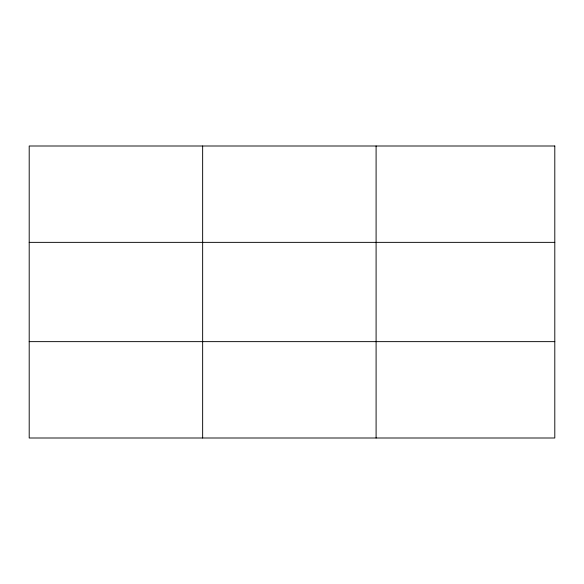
<?xml version="1.0" encoding="UTF-8"?>
<svg xmlns="http://www.w3.org/2000/svg" width="584" height="584" viewBox="0 0 584 584"><rect width="100%" height="100%" fill="white"/><g stroke="black" fill="none" stroke-linecap="round" stroke-linejoin="round"><path stroke-width="0.88" d="M202.648 438L202.648 146M376.096 438L376.096 146M29.2 242.36L554.8 242.36M29.2 341.64L554.8 341.64M554.8 146L29.2 146L29.2 438L554.8 438L554.8 146"/></g></svg>
